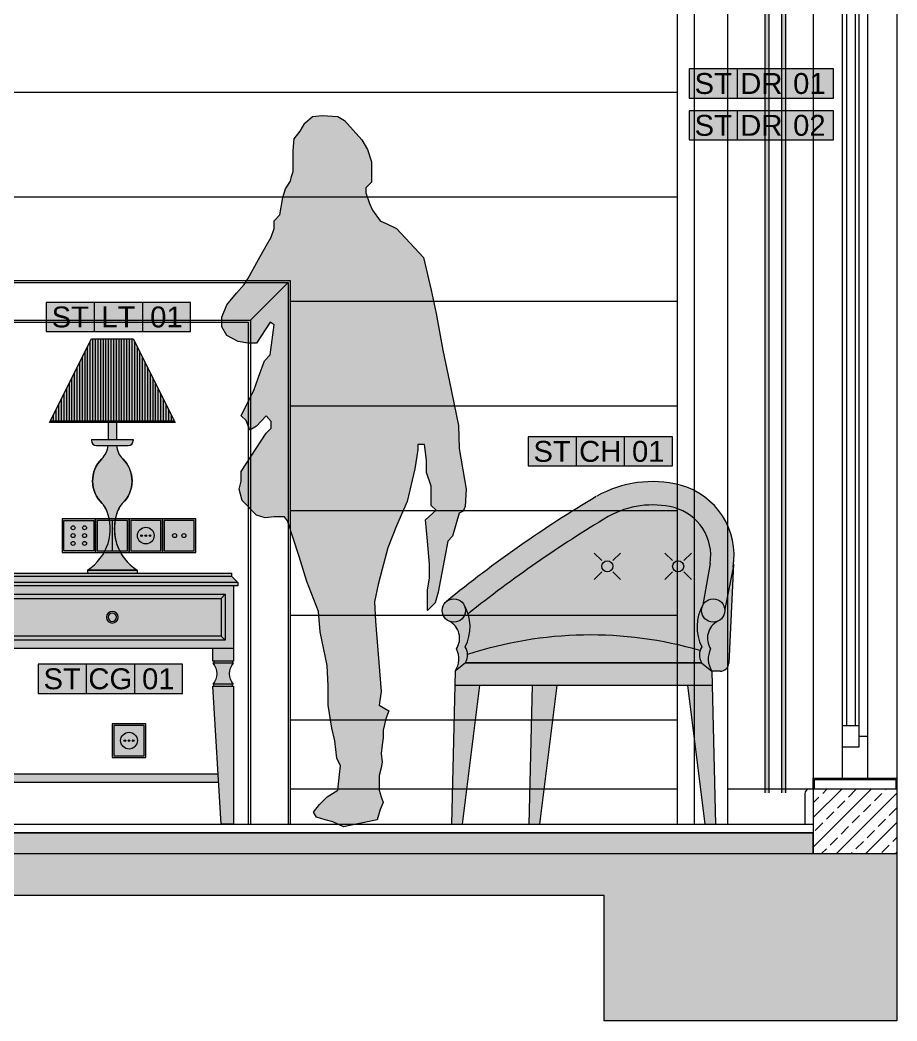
# Model space of a CAD drawing. Header units: millimetres. Extents: x -3207095 to 15275363, y 3702017 to 4798027.
# Drawn here: x 701879 to 702440, y 4470548 to 4471189 of the extents above; entities that cross this region are included whole.
import ezdxf
from ezdxf.enums import TextEntityAlignment as Align

# ---------------------------------------------------------------- set-up
doc = ezdxf.new("R2010")
doc.units = ezdxf.units.MM
doc.linetypes.add('DUZ', pattern=[500, 500])
doc.layers.get('0').update_dxf_attribs({"color": 1, "linetype": 'DUZ'})
for name, color, linetype in [('a_duvar_gazbeton', 3, 'Continuous'), ('a_duvar_kagidi', 33, 'Continuous'), ('a_duvar_tarama', 253, 'Continuous'), ('a_gorunus', 233, 'Continuous'), ('a_kolon', 4, 'Continuous'), ('a_kolon_tarama', 252, 'Continuous'), ('a_mobilya', 1, 'Continuous'), ('a_mobilya_tarama', 253, 'Continuous'), ('a_olcu', 30, 'Continuous'), ('a_pencere', 5, 'Continuous'), ('a_yazi', 105, 'Continuous'), ('a_zemin_kaplama', 30, 'Continuous')]:
    doc.layers.add(name, color=color, linetype=linetype)
doc.styles.add('KOD', font='arial.ttf')

# ---------------------------------------------------------------- blocks, each defined once
blk = doc.blocks.new('a_cerceve')
blk.add_line((4625, 0), (4745, 0))
for points in [[(0, 0), (0, 2679.999999999999), (4745, 2679.999999999999), (4745, 0)], [(80, 0), (80, 2599.999999999999), (4665, 2599.999999999999), (4665, 0)], [(120, 0), (120, 2559.999999999999), (4625, 2559.999999999999), (4625, 4.547473508864641e-13)]]:
    blk.add_lwpolyline(points)
blk = doc.blocks.new('a_komodin2')
at = {"true_color": 0xffffff}
h = blk.add_hatch(color=7, dxfattribs=at)
h.paths.add_polyline_path([(550.0000000000018, 450.0000000000018), (550.0000000000018, 540.0000000000018), (30, 540.0000000000018), (30.00000000000001, 450.0000000000019)], flags=0)
h.paths.add_polyline_path([(304.0000000000009, 495.0000000000018, -1), (276.0000000000009, 495.0000000000018, -1)], flags=0)
h.paths.add_polyline_path([(300.0000000000009, 495.0000000000018, -1), (280.0000000000009, 495.0000000000018, -1)], flags=0)
h.paths.add_polyline_path([(560.0000000000017, 440.0000000000017), (550.0000000000018, 450.0000000000018), (29.99999999999999, 450.0000000000018), (20.00000000000002, 440.0000000000018)], flags=16)
h.paths.add_polyline_path([(580.0000000000018, 420.0000000000019), (580.0000000000017, 570.0000000000018), (9.094947017729282e-13, 570.0000000000018), (0, 420.0000000000018)])
h.paths.add_polyline_path([(20, 440.0000000000018), (20, 550.0000000000017), (560.0000000000018, 550.0000000000018), (560.0000000000018, 440.0000000000018)], flags=16)
h.paths.add_polyline_path([(30, 450.0000000000019), (30, 540.0000000000018), (550.0000000000018, 540.0000000000018), (550.0000000000018, 450.0000000000019)], flags=0)
h.paths.add_polyline_path([(20, 440.0000000000018), (30, 450.0000000000018), (30, 540.0000000000018), (20, 550.0000000000018)], flags=0)
h.paths.add_polyline_path([(20, 550.0000000000018), (30.00000000000007, 540.0000000000018), (550.0000000000017, 540.0000000000018), (560.0000000000018, 550.0000000000018)], flags=0)
h.paths.add_polyline_path([(550.0000000000018, 450.0000000000018), (560.0000000000019, 440.0000000000017), (560.0000000000018, 550.0000000000018), (550.0000000000018, 540.0000000000018)], flags=16)
h.paths.add_polyline_path([(590.0000000000018, 570.0000000000019), (590.0000000000017, 578.0000000000018), (-10, 578.0000000000018), (-9.99999999999909, 570.0000000000018)])
h.paths.add_polyline_path([(590.0000000000018, 578.0000000000018), (576.0000000000001, 592.0000000000036), (3.999999999999075, 592.0000000000017), (-9.99999999999907, 578.0000000000019)])
h.paths.add_polyline_path([(576.0000000000018, 592.0000000000036), (576.0000000000036, 600.0000000000036), (3.999999999998181, 600.0000000000019), (3.999999999999091, 592.0000000000018)])
h.paths.add_polyline_path([(580.0000000000018, 390.0000000000018), (580.0000000000018, 420.0000000000019), (530.0000000000018, 420.0000000000019), (530.0000000000019, 390.0000000000019)])
h.paths.add_polyline_path([(577.0000000000018, 385.0000000000018), (577.0000000000018, 390.0000000000018), (533.0000000000018, 390.0000000000019), (533.0000000000018, 385.0000000000018)])
h.paths.add_polyline_path([(530.0000000000018, 385.0000000000018, -0.4000000000000293), (530.0000000000018, 335.0000000000018), (580.0000000000018, 335.0000000000018, -0.4000000000000293), (580.0000000000028, 385.0000000000018)])
h.paths.add_polyline_path([(533.0000000000018, 335.0000000000018), (533.0000000000018, 330.0000000000018), (577.0000000000018, 330.0000000000018), (577.0000000000018, 335.0000000000018)])
h.paths.add_polyline_path([(530.0000000000018, 330.0000000000018), (550.0000000000018, 1.818989403545858e-12), (580.0000000000019, -5.347430222565027e-27), (580.0000000000018, 330.0000000000018)])
h.paths.add_polyline_path([(0, 420.0000000000018), (0, 390.0000000000018), (50, 390.0000000000018), (50, 420.0000000000019)])
h.paths.add_polyline_path([(47, 390.0000000000018), (3, 390.0000000000019), (3, 385.0000000000018), (47, 385.0000000000019)])
h.paths.add_polyline_path([(0, 385.0000000000018, -0.4000000000000293), (-4.412470389070222e-12, 335.0000000000018), (50, 335.0000000000018, -0.4000000000000293), (50, 385.0000000000018)])
h.paths.add_polyline_path([(47, 330.0000000000018), (47, 335.0000000000018), (3, 335.0000000000018), (3, 330.0000000000018)])
h.paths.add_polyline_path([(0, 330.0000000000018), (0, -5.514537417020017e-26), (30, 1.818989403545747e-12), (50, 330.0000000000018)])
h = blk.add_hatch(color=7, dxfattribs=at)
h.paths.add_polyline_path([(550.0000000000018, 450.0000000000018), (550.0000000000018, 540.0000000000018), (30, 540.0000000000018), (30.00000000000001, 450.0000000000019)])
h.paths.add_polyline_path([(276.0000000000009, 495.0000000000018, -1), (304.0000000000009, 495.0000000000018, -1)], flags=16)
h.paths.add_polyline_path([(280.0000000000009, 495.0000000000018, -1), (300.0000000000009, 495.0000000000018, -1)], flags=0)
blk.add_hatch(color=7, dxfattribs=at).paths.add_polyline_path([(37.27272727272728, 120.0000000000018), (36.06060606060596, 99.99999999999999), (543.9393939393959, 99.99999999999817), (542.7272727272747, 120)])
for p, q in [((576.0000000000036, 600.0000000000036), (3.999999999999091, 600.0000000000018)), ((3.999999999999091, 592.0000000000018), (3.999999999998181, 600.0000000000036)), ((576.0000000000018, 592.0000000000018), (576.0000000000036, 600.0000000000036)), ((-9.99999999999909, 578.0000000000018), (3.999999999999091, 592.0000000000018)), ((-10, 578), (-9.99999999999909, 570.0000000000018)), ((-9.99999999999909, 578.0000000000018), (590.0000000000018, 578.0000000000018)), ((3.999999999999091, 592.0000000000018), (576.0000000000018, 592.0000000000036)), ((590.0000000000018, 578.0000000000018), (576.0000000000018, 592.0000000000018)), ((590.0000000000018, 578), (590.0000000000018, 570.0000000000018)), ((-9.99999999999909, 570.0000000000018), (590.0000000000018, 570.0000000000018)), ((9.094947017729282e-13, 570.0000000000018), (0, 420.0000000000018)), ((580.0000000000018, 570.0000000000018), (580.0000000000018, 420.0000000000018)), ((30, 540.0000000000018), (20, 550.0000000000018)), ((550.0000000000018, 540.0000000000018), (560.0000000000018, 550.0000000000018)), ((30, 450.0000000000018), (20, 440.0000000000018)), ((550.0000000000018, 450.0000000000018), (560.0000000000018, 440.0000000000018)), ((0, 420.0000000000018), (580.0000000000018, 420.0000000000018)), ((0, 385.0000000000018), (50, 385.0000000000018)), ((3, 390.0000000000018), (3, 385.0000000000018)), ((47, 390.0000000000018), (47, 385.0000000000018)), ((580.0000000000018, 385.0000000000018), (530.0000000000018, 385.0000000000018)), ((533.0000000000018, 390.0000000000018), (533.0000000000018, 385.0000000000018)), ((577.0000000000018, 390.0000000000018), (577.0000000000018, 385.0000000000018)), ((0, 335.0000000000018), (50, 335.0000000000018)), ((3, 330.0000000000055), (3, 335.0000000000055)), ((47, 330.0000000000055), (47, 335.0000000000055)), ((580.0000000000018, 335.0000000000018), (530.0000000000018, 335.0000000000018)), ((533.0000000000018, 330.0000000000055), (533.0000000000018, 335.0000000000055)), ((577.0000000000018, 330.0000000000055), (577.0000000000018, 335.0000000000055)), ((0, 330.0000000000018), (0, 1.818989403545856e-12)), ((50, 330.0000000000018), (0, 330.0000000000018)), ((30, 1.818989403545856e-12), (50, 330.0000000000018)), ((550.0000000000018, 1.818989403545856e-12), (530.0000000000018, 330.0000000000018)), ((530.0000000000018, 330.0000000000018), (580.0000000000018, 330.0000000000018)), ((580.0000000000018, 330.0000000000018), (580.0000000000018, 1.818989403545856e-12)), ((37.27272727272702, 120.0000000000018), (542.7272727272757, 120)), ((36.06060606060691, 100), (543.9393939393958, 99.99999999999818)), ((9.094947017729282e-13, 0), (30.00000000000182, 1.818989403545856e-12)), ((550.0000000000018, 1.818989403545856e-12), (580.0000000000018, 0))]:
    blk.add_line(p, q)
for points in [[(20, 440.0000000000018), (560.0000000000018, 440.0000000000018), (560.0000000000018, 550.0000000000018), (20, 550.0000000000018)], [(30, 450.0000000000018), (550.0000000000018, 450.0000000000018), (550.0000000000018, 540.0000000000018), (30, 540.0000000000018)]]:
    blk.add_lwpolyline(points, close=True)
for points in [[(0, 420.0000000000018), (0, 390.0000000000018), (50, 390.0000000000018), (50, 420.0000000000018)], [(580.0000000000018, 420.0000000000018), (580.0000000000018, 390.0000000000018), (530.0000000000018, 390.0000000000018), (530.0000000000018, 420.0000000000018)]]:
    blk.add_lwpolyline(points)
for radius in [14, 10]:
    blk.add_circle((290.0000000000009, 495.0000000000018), radius)
for centre, start, end in [((-26.25, 360.0000000000036), 316.3971810273251, 43.60281897267487), ((76.25, 360.0000000000036), 136.3971810273251, 223.6028189726749), ((503.7500000000018, 360.0000000000036), 316.3971810273251, 43.60281897267487), ((606.2500000000018, 360.0000000000036), 136.3971810273251, 223.6028189726749)]:
    blk.add_arc(centre, 36.24999999999809, start, end)
blk = doc.blocks.new('a_abajur1')
h = blk.add_hatch(color=255)
h.paths.add_polyline_path([(50.00000000003637, 559.9999999999964), (-49.99999999996361, 560.0000000000001), (-147.9999999999636, 363.9999999999999), (148.0000000000363, 364.0000000000001)])
h.paths.add_polyline_path([(-147.9999999999636, 364), (-149.9999999999636, 360), (150.0000000000363, 360.0000000000001), (148.0000000000363, 364)])
h.paths.add_polyline_path([(10.00000000003638, 360), (-9.99999999996362, 360), (-9.99999999996362, 320), (10.00000000003638, 320)])
h.paths.add_polyline_path([(-49.99999999996361, 320), (-49.99999999995998, 316.9999999999952, 0.4142135623729786), (-37.99999999995998, 305), (38.00000000004002, 305, 0.4142135623730951), (50.00000000004002, 317), (50.00000000003638, 320)])
h.paths.add_polyline_path([(59.10286907512637, 0), (59.10286907512636, 7.725167953492772), (-59.10286907513001, 7.725167953477651), (-59.10286907513001, 0)])
h = blk.add_hatch(color=256)
h.set_gradient(color1=(170, 163, 157), one_color=1, tint=1, name='SPHERICAL')
edge = h.paths.add_edge_path()
edge.add_line((59.10286907510385, 7.725167953492772), (-59.10286907504773, 7.725167953477651))
edge.add_arc((-121.3724852285196, 106.199195644806), 116.5102537361121, 302.3070331649047, 383.0102386055269)
edge.add_arc((-60.15411875801988, 132.1977621198983), 49.99999999974303, 23.01023860552681, 33.26641127025412)
edge.add_arc((-60.1541187587986, 132.1977621193874), 50.00000000067435, 33.2664112702541, 43.52258393470186)
edge.add_arc((27.17944192520725, 220.6332963992799), 74.33292294999815, 180.5580216480484, 226.5944957783923, ccw=False)
edge.add_arc((27.17944192482288, 220.6332963993544), 74.33292294961451, 134.5215475175833, 180.5580216481086, ccw=False)
edge.add_arc((-59.99999999996678, 309.2810297876191), 49.99999999999942, 314.5215475177043, 334.8049175142278)
edge.add_arc((-59.99999999996693, 309.2810297876193), 49.99999999999965, 334.8049175142276, 355.0882875107403)
edge.add_line((-10.18360928408425, 305), (10.18360928415628, 305))
edge.add_arc((60.00000000003622, 309.2810297876532), 49.99999999999983, 184.9117124892986, 225.4784524823047)
edge.add_arc((-27.17944192510955, 220.6332963992223), 74.3329229499823, 4.837374945054762e-11, 45.47845248230482, ccw=False)
edge.add_arc((-27.17944192496307, 220.6332963992223), 74.33292294983582, -46.59449577822659, 4.837374945054762e-11, ccw=False)
edge.add_arc((50.43560021878586, 138.5734830713883), 38.61798554750602, 133.4055042217733, 160.0616732376249)
edge.add_arc((121.3724852285991, 106.1991956448061), 116.5102537361116, 156.989761394521, 180)
edge.add_arc((121.3724852286001, 106.1991956448061), 116.5102537361126, 180, 197.3413641148012)
edge.add_arc((121.3724852285997, 106.199195644806), 116.5102537361122, 197.3413641148013, 237.6929668350813)
at = {"layer": 'a_mobilya_tarama'}
h = blk.add_hatch(dxfattribs=at)
h.set_pattern_fill('LINE', color=256, scale=50, angle=90, style=0)
h.set_pattern_definition([(90, (-30334.93289985716, 1322.436770506682), (-6.25, 3.827021247335479e-16), [])])
h.paths.add_polyline_path([(50.00000000003635, 559.9999999999964), (-49.99999999996363, 560.0000000000001), (-147.9999999999637, 363.9999999999999), (148.0000000000363, 364)])
for p, q in [((-147.9999999999636, 364), (148.0000000000364, 364)), ((-9.99999999996362, 360), (-9.99999999996362, 320)), ((10.00000000003638, 360), (10.00000000003638, 320)), ((-49.99999999996362, 320), (50.00000000003638, 320)), ((-49.99999999996362, 320), (-49.99999999995998, 316.9999999999952)), ((50.00000000003638, 320), (50.00000000004002, 317)), ((-37.99999999995998, 305), (38.00000000004002, 305)), ((-59.10286907513, 7.725167953425625), (-59.10286907513, 0)), ((-59.10286907513364, 7.725167953424261), (59.10286907512636, 7.725167953479286)), ((-59.10286907513, 0), (59.10286907512636, 0)), ((59.10286907512636, 7.725167953477467), (59.10286907512636, 0))]:
    blk.add_line(p, q)
blk.add_lwpolyline([(150.0000000000364, 360), (-149.9999999999636, 360), (-49.99999999996362, 560), (50.00000000003638, 559.9999999999964), (150.0000000000364, 360)])
blk.add_lwpolyline([(59.10286907510385, 7.725167953492772), (-59.10286907504774, 7.725167953477651, 0.3674489153047817), (-14.13236795186582, 151.7425428224429, 0.04478089291378531), (-18.34766508170247, 159.6243993724713, 0.04478089291256307), (-23.89896925508256, 166.6297840543629, -0.2036180408128811), (-47.14995565554071, 219.9093560885779, -0.2036180408137054), (-24.94112747582037, 273.6316895786392, 0.08873469781123534), (-14.7568203792887, 287.9959482089405, 0.0887346978111884), (-10.18360928408425, 305), (10.18360928415628, 305, 0.1788778523913778), (24.94112747589516, 273.6316895786675, -0.2010835148480165), (47.15348102487275, 220.6332963992852, -0.2061550811380983), (23.89896925537131, 166.6297840545709, 0.1168368065952106), (14.13236795190774, 151.7425428223532, 0.100739832702678), (4.86223149248751, 106.199195644806, 0.07581071109452893), (10.15810442322541, 71.47167445871442, 0.1779092650266336), (59.10286907510385, 7.725167953492772, 1.93659136221461)], format="xyb")
for centre, radius, start, end in [((-37.99999999995998, 317), 12, 180.0000000000261, 270), ((38.00000000004002, 317), 12, 270, 0), ((-59.99999999996726, 309.2810297876194), 50, 314.5215475177045, 355.0882875107508), ((60.00000000003638, 309.2810297876533), 50, 184.9117124892881, 225.4784524823046), ((27.17944192520736, 220.63329639928), 74.33292294999825, 134.5215475177045, 226.5944957783923), ((-27.17944192510913, 220.6332963992852), 74.33292294998188, 313.4055042218218, 45.47845248230464), ((-121.3724852285195, 106.199195644806), 116.510253736112, 302.3070331649047, 23.01023860552686), ((-60.15411875825157, 132.197762119783), 50, 23.01023860552686, 43.52258393491108), ((121.3724852285995, 106.199195644806), 116.510253736112, 156.9897613945211, 237.6929668350814), ((60.15411875833161, 132.197762119783), 50, 136.4774160652986, 156.9897613945211)]:
    blk.add_arc(centre, radius, start, end)
blk = doc.blocks.new('a_perde_kesit')
for points in [[(-14.71884820013656, -2780.000000000073), (-14.7188482000638, -34.50000000004366), (-23.78115179984889, -34.50000000004366), (-23.78115179992164, -2780.000000000073)], [(25.28115179979068, -2780.000000000073), (25.28115179986344, -34.50000000004366), (16.21884820007836, -34.50000000004366), (16.2188482000056, -2780.000000000073)]]:
    blk.add_lwpolyline(points)
at = {"color": 255}
for points in [[(-23.78115179992164, -2780.000000000073), (-14.7188482000638, -2780.000000000073), (-23.78115179984889, -34.50000000004366), (-14.7188482000638, -34.50000000004366)], [(16.2188482000056, -2780.000000000073), (25.28115179986344, -2780.000000000073), (16.21884820007836, -34.50000000004366), (25.28115179986344, -34.50000000004366)]]:
    blk.add_solid(points, dxfattribs=at)
blk = doc.blocks.new('a_koltuk2')
h = blk.add_hatch(color=255)
h.paths.add_polyline_path([(546.086355527088, 811.1234376290249, 0.191853336777153), (346.8807803183372, 783.9105763064517, 0.03625143077564212), (-11.74974681981621, 532.8072893276658, -0.4700352895743529), (30.4029356080755, 524.3927004878551, -0.05687523722246807), (39.88959762686864, 502.9283451000647, -0.03407716052741012), (374.9121166103214, 735.626546105138, -0.1904125784668166), (532.0738329810338, 757.0800481011374, -0.3823807143999543), (618.1620344187941, 623.5238918404857), (601.0491750365727, 524.3927004881643, -0.7305193008326275), (653.3148881759589, 514.5564307456534), (673.1929882010991, 614.1171016421004, 0.01553408486850744), (674.6065386223054, 624.8900005798014), (675.4699262887007, 642.2472359246285, 0.3390390539846399)])
h.paths.add_polyline_path([(-11.74974681923413, 532.8072893281369, 7.292870834053034e-06), (-11.81813605567731, 532.7516081950562, 0.2251658222531461), (-22.07346292820512, 511.1333507757809, 1), (33.75321039237679, 511.1333507757809, 0.6313268641246537)])
h = blk.add_hatch(color=255)
h.paths.add_polyline_path([(618.1620344187832, 623.5238918404284, 0.3823807144003353), (532.0738329809355, 757.0800481011643, 0.1904125784666709), (374.9121166103418, 735.6265461051489, 0.03407716052741194), (39.8895976268676, 502.9283451000647, -0.1982758159332381), (32.87489540136768, 424.2697695747329, -0.1448244936652058), (38.80409976284428, 405.7254076586204, -0.15102576109293), (594.1972332452528, 415.1972790905083, -0.07380054347136157), (598.5772152431215, 424.2697695747451, -0.2580612052562949), (601.0491750365618, 524.3927004880989)])
h.paths.add_polyline_path([(359.4048887353201, 616.7569435813657, -1), (385.8806023795842, 616.7569435813657, -1)], flags=16)
h.paths.add_polyline_path([(528.554742446453, 616.7569435813657, -1), (555.030456090717, 616.7569435813657, -1)], flags=16)
h.paths.add_polyline_path([(38.80409976284427, 405.7254076586202, 0.1448244936652074), (32.87489540136769, 424.2697695747329, 0.2580612052556005), (30.40293560807509, 524.3927004878544, -0.1243817882039089), (33.75321039237679, 511.1333507757809, -0.5362328584891585), (-4.979982134506468, 485.4023367550138, -0.4437433960239495), (12.0623731455931, 419.5693929006511, -0.2622441448503814), (9.040214278616496, 365.9788281365738), (34.00319926172964, 386.0716644077329), (597.4489113827512, 386.0716644077329), (622.4118963648215, 365.9788281382263, -0.2622441448407284), (619.3897374988961, 419.5693929006385, -0.443743396024039), (636.4320927789861, 485.4023367550133, -0.5362328584891428), (597.6989002521041, 511.1333507757809, -0.1243817882006013), (601.049175036233, 524.3927004875344, 0.2580612052546102), (598.5772152431215, 424.2697695747449, 0.07380054347135818), (594.197233245253, 415.1972790905086, 0.1510257610929301)])
h.paths.add_polyline_path([(622.4118963648193, 365.9788281382281), (597.4489113827512, 386.071664407733), (34.00319926172967, 386.0716644077328), (9.040214279641079, 365.9788281373986), (8.196960723855915, 331.8410368613713), (623.2551499206248, 331.8410368613713)])
h.paths.add_polyline_path([(67.49506355654034, 331.8410368613713), (8.196960723855913, 331.8410368613713), (-4.385206653764793e-14, 0), (26.07892188358892, 0)])
h.paths.add_polyline_path([(252.289839435409, 331.8410368613713), (192.9917366027258, 331.8410368613713), (184.794775878876, 0), (210.8736977624612, 0)])
h.paths.add_polyline_path([(623.2551499206248, 331.8410368613713), (563.957047087944, 331.8410368613713), (605.3731887608918, 0), (631.4521106444809, 0)])
h.paths.add_polyline_path([(597.6989002521041, 511.1333507757809, 1), (653.525573572686, 511.1333507757809, 1)])
h = blk.add_hatch(color=255)
h.paths.add_polyline_path([(385.8806023795842, 616.7569435813657, 1), (359.4048887353201, 616.7569435813657, 1)])
h.paths.add_polyline_path([(555.030456090717, 616.7569435813657, 1), (528.554742446453, 616.7569435813657, 1)])
blk.add_hatch(color=255).paths.add_polyline_path([(674.2393320474112, 621.5359798426871, -0.010710390617558), (673.1929917470443, 614.1171234025669), (653.3152254390225, 514.5537002029978, -0.03072048958788439), (653.525573572686, 511.1333507757809, -0.3018859666671517), (636.4320927789886, 485.4023367550144, 0.4437433960240489), (619.3897374988956, 419.5693929006393, 0.262244144843187), (622.4118963650944, 365.9788281378023), (642.6978355060237, 365.9788281375913, 0.3997301942743452), (662.6731384289087, 384.9852119404622)])
at = {"ltscale": 0.5}
for p, q in [((359.2093575576364, 630.1903315811824), (341.0697449018735, 648.3299442369453)), ((386.0761335572679, 630.1903315811824), (404.2157462130308, 648.3299442369453)), ((528.3592112687693, 630.1903315811824), (510.2195986130064, 648.3299442369453)), ((555.2259872684008, 630.1903315811824), (573.3655999241637, 648.3299442369453)), ((618.1620344187832, 623.5238918404284), (601.0491750365618, 524.3927004880989)), ((359.2093575576364, 603.3235555815518), (341.0697449018735, 585.1839429257889)), ((386.0761335572679, 603.3235555815518), (404.2157462130308, 585.1839429257889)), ((528.3592112687693, 603.3235555815518), (510.2195986130064, 585.1839429257889)), ((555.2259872684008, 603.3235555815518), (573.3655999241637, 585.1839429257889)), ((673.1750163534089, 614.0270885517648), (653.3152254390225, 514.5537002029978)), ((674.2393320474112, 621.5359798426871), (662.6731384289087, 384.9852119404622)), ((33.13295028552966, 505.281655657398), (33.1329502855333, 505.2816556573998)), ((34.00319926172961, 386.0716644077329), (9.040214279641077, 365.9788281373985)), ((597.4489113827512, 386.0716644077329), (34.00319926172961, 386.0716644077329)), ((34.00319926172961, 386.0716644077329), (597.4489113827512, 386.0716644077329)), ((597.4489113827512, 386.0716644077329), (622.4118963648216, 365.9788281382262)), ((9.040214279641077, 365.9788281373985), (0, 1.818989403545856e-12)), ((642.6978355060237, 365.9788281375913), (622.4118963650944, 365.9788281378023)), ((622.4118963648398, 365.9788281373985), (631.4521106444809, 1.818989403545856e-12)), ((623.2551499206274, 331.8410368613713), (8.196960723853408, 331.8410368613713)), ((67.49506355654012, 331.8410368613695), (26.07892188358892, 0)), ((192.9917366027257, 331.8410368613713), (184.794775878876, 0)), ((252.2898394354088, 331.8410368613695), (210.8736977624612, 0)), ((563.9570470879444, 331.8410368613695), (605.3731887608919, 0)), ((0, 0), (26.07892188358892, 0)), ((184.794775878876, 0), (210.8736977624612, 0)), ((605.3731887608919, 0), (631.4521106444772, 0))]:
    blk.add_line(p, q, dxfattribs=at)
for centre, radius in [((372.6427455574521, 616.7569435813657), 13.23785682213202), ((541.792599268585, 616.7569435813657), 13.23785682213202), ((5.839873732085834, 511.1333507757809), 27.91333666029095), ((625.612236912395, 511.1333507757809), 27.91333666029095)]:
    blk.add_circle(centre, radius, dxfattribs=at)
for centre, radius, start, end in [((480.638848787381, 547.4910251200054), 271.6347272786934, 76.2116068701538, 119.3347297948007), ((500.5664218533529, 642.2472359246276), 174.9035044353478, 350.9534125392178, 74.65697276411908), ((1896.968261360875, -1811.607212973082), 3023.157917369075, 120.8600732283242, 129.1526197858546), ((480.638848787381, 547.4910251200054), 215.8080539581107, 76.2116068701538, 119.3347297948007), ((500.5664218533529, 642.2472359246276), 119.076831114765, 350.9534125392178, 74.65697276411908), ((1912.560382986725, -1835.691424623086), 2996.00372123939, 120.8794256499117, 128.6863145650691), ((-58.89695717575887, 472.0959724887798), 103.4863208864507, 332.4740698537242, 30.35453483500277), ((690.3490678202543, 472.0959724887798), 103.4863208864507, 149.645465164247, 207.5259301462758), ((-26.24510540242409, 444.7750031705364), 45.85614137478364, 326.6558253197878, 62.37157986893459), ((657.6972160469049, 444.7750031705364), 45.85614137478364, 117.6284201315314, 213.3441746799235), ((331.8222737721771, -487.9371971698529), 940.4746150580436, 73.80057690718382, 108.1535187373602), ((-37.02368162973653, 395.4570293161378), 54.68863548342036, 327.3831325953219, 26.16148709981371), ((4.499132555607503, 404.9771074674209), 34.31312763747629, 328.2874514731208, 34.21175771441113), ((626.9529780888734, 404.9771074674209), 34.31312763747629, 145.7882422849235, 211.7125485268792), ((668.4757922742319, 395.4570293161378), 54.68863548342036, 153.8385128997202, 212.6168674046782), ((642.6978355062311, 385.9788281375913), 20, 269.9999999993747, 357.1523270226073)]:
    blk.add_arc(centre, radius, start, end, dxfattribs=at)
blk = doc.blocks.new('a_insan2')
blk.add_hatch(color=255).paths.add_polyline_path([(0.2213794453891751, 1.226830684296828), (0.2098468170543125, 1.282178810827646), (0.1913985299379419, 1.360582398477618), (0.1268262598496223, 1.429768372936905), (0.1037675335464893, 1.441294470904722), (0.08762446602395368, 1.448219925236117), (0.06917617890849226, 1.473583871132632), (0.06226052012789309, 1.489723673471191), (0.05303964175345754, 1.515090884551228), (0.05303964175345754, 1.526620247702567), (0.06687095931465592, 1.540454830447743), (0.06687095931465592, 1.570439011081817), (0.06687095931465592, 1.588884033013983), (0.05765008094112997, 1.618868213648284), (0.04381223301243096, 1.641926939951192), (0.02305872630313388, 1.664985666254097), (0.002298689226336592, 1.688047657740526), (-0.0138378479286985, 1.697271801298484), (-0.0507409525271212, 1.699580286075616), (-0.07379967883025548, 1.697271801298484), (-0.0922479659457165, 1.6811319989597), (-0.1037805942805779, 1.662680446660489), (-0.1176119118417773, 1.644235424728322), (-0.1199171314356136, 1.616559728871152), (-0.1199171314356136, 1.60502710053629), (-0.1199171314356136, 1.565828571894826), (-0.1245275706232859, 1.554295943559737), (-0.1268393205837128, 1.542763315224875), (-0.1383654185510751, 1.524318293292708), (-0.1452876076991743, 1.503558256216138), (-0.1522032664797734, 1.462054507981065), (-0.1660411144084719, 1.448219925236117), (-0.1660411144084719, 1.429768372936906), (-0.1729567731890712, 1.409011601044084), (-0.1844894015248381, 1.388258094334808), (-0.2029376886403005, 1.355971959290405), (-0.2283016345363651, 1.309851241501064), (-0.2375290432783, 1.296016658756117), (-0.2559773303937601, 1.275259886863298), (-0.2790425870634861, 1.247587456189649), (-0.2905686850317579, 1.21760654073887), (-0.2905686850317579, 1.194551079619714), (-0.2790425870634862, 1.173791042543144), (-0.251366891206999, 1.159959724981718), (-0.2283016345363651, 1.155342755427455), (-0.2075481278270673, 1.155342755427455), (-0.1752685231504073, 1.206080442771054), (-0.1660411144084719, 1.199158253623182), (-0.1752685231504075, 1.127670324753808), (-0.1890998407116059, 1.113835742008859), (-0.2029376886403065, 1.074633948183868), (-0.2144703169751664, 1.042347813139486), (-0.2306133844977012, 1.010061678095326), (-0.2444447020588996, 0.9823892474216792), (-0.2329120737240374, 0.9708566190865895), (-0.2236911953496019, 0.9478044231509556), (-0.207548127827067, 0.9570253015251639), (-0.1844894015248428, 0.9823892474216791), (-0.1729567731890711, 0.9685513994932081), (-0.1729567731890711, 0.9524148623381734), (-0.1844894015248431, 0.9408822340030838), (-0.2444447020588996, 0.8486342680573671), (-0.2444447020588995, 0.8255820721215057), (-0.2490616716131625, 0.8071272546387717), (-0.2421394824650634, 0.7794515587816022), (-0.2075481278270672, 0.7448667345108789), (-0.1867946211177697, 0.7379445453630069), (-0.1660411144084723, 0.7402562953236612), (-0.1406771685124114, 0.7402562953236611), (-0.133754979364312, 0.7310354169494531), (-0.1060792835069159, 0.645696579417293), (-0.08763752675895382, 0.5857478092500514), (-0.05996183090155682, 0.5142533500136323), (-0.05535139171388438, 0.4658241474471652), (-0.03920832419225917, 0.3851218705708561), (-0.03689657423183234, 0.3366926680043889), (-0.03689657423183235, 0.2905752153985759), (-0.02767569585739695, 0.2352238236842369), (-0.02076003707679774, 0.2052494386007311), (-0.01614959788912529, 0.1637293644478177), (-0.00692871951468987, 0.1452876076991743), (-0.009220878374435441, 0.1245341009898765), (-0.01383784792869846, 0.08762446602418093), (-0.03920832419225916, 0.07149445923641909), (-0.05765008094112992, 0.05303964175345752), (-0.07148792886891898, 0.03459788500504148), (-0.06457227008831978, 0.02306525666995185), (-0.04381876337902211, 0.01614306752207994), (-0.0253704762635607, 0.01153262833486224), (0, 0), (0.08070880724335439, 0.01614306752207995), (0.08762446602395357, 0.04150701341859533), (0.09454665517205285, 0.05766314167499331), (0.08992968561778984, 0.07149445923641884), (0.08532577679761744, 0.08762446602418095), (0.08532577679761744, 0.103780594280579), (0.08532577679761744, 0.1222223510292224), (0.08992968561778979, 0.1406641077778658), (0.09223490521162603, 0.1545084860736097), (0.08992968561778979, 0.1752619927829073), (0.09223490521162599, 0.1960154994922043), (0.09454665517205287, 0.212158567014285), (0.09454665517205285, 0.2306133844972464), (0.101462313952652, 0.2582760196200979), (0.1083845031007513, 0.276730837102832), (0.08532577679761742, 0.2905752153985759), (0.0899296856177898, 0.3228613504429632), (0.07609836805659138, 0.4912011540779987), (0.0737866180961646, 0.5373186066835843), (0.08301402683719052, 0.5788256201021793), (0.09223490521162618, 0.6157221943337851), (0.106079283506915, 0.6664631468609058), (0.1268262598496221, 0.7194897278802728), (0.1521967361131829, 0.777152869555266), (0.1706450232286443, 0.8555564572052391), (0.1752554624163164, 0.8855308422887435), (0.1775672123767436, 0.9016739098110521), (0.1775672123767436, 0.9132065381459143), (0.1937037495317781, 0.9132065381459142), (0.1983207190860412, 0.8763099639145369), (0.1983207190860412, 0.8463355788308035), (0.2098468170543129, 0.8140494437866438), (0.2098468170543129, 0.76791893044674), (0.2213794453891751, 0.7563993628459685), (0.196015499492205, 0.7333341061757892), (0.2006259386798773, 0.6826062143829872), (0.2052429082341405, 0.6272548226686464), (0.2052429082341405, 0.5949686876244868), (0.2006259386798774, 0.5649943025407538), (0.2006259386798774, 0.5165650999742867), (0.2190742257953389, 0.5350068567229301), (0.2259898845759382, 0.5603838633537638), (0.2490551412456625, 0.682606214382986), (0.2605812392139342, 0.6941257819837573), (0.2767243067364688, 0.7494771736980964), (0.2859517154774949, 0.7540876128850867), (0.2905621546642579, 0.7656202412201764), (0.2928673742580941, 0.8071272546387717), (0.2767243067364689, 0.9039856597717056), (0.2744190871426326, 0.9593239907517273), (0.253665580433335, 1.063104585032532), (0.2375225129108006, 1.139199687905373)])
blk.add_lwpolyline([(-0.05074095252712141, 1.699580286075616), (-0.01383784792869847, 1.697271801298484), (0.002298689226336137, 1.688047657740526), (0.02305872630313388, 1.664985666254097), (0.04381223301243153, 1.64192693995119), (0.05765008094113, 1.618868213648284), (0.06687095931465592, 1.588884033013983), (0.06687095931465592, 1.570439011081817), (0.06687095931465592, 1.540454830447743), (0.05303964175345754, 1.526620247702567), (0.05303964175345754, 1.515090884551228), (0.06226052012789296, 1.48972367347119), (0.06917617890849215, 1.473583871132632), (0.08762446602395357, 1.448219925236117), (0.1037675335464883, 1.441294470904722), (0.1268262598496221, 1.429768372936906), (0.1913985299379419, 1.360582398477618), (0.2098468170543129, 1.282178810827645), (0.2213794453891751, 1.226830684296829), (0.2375225129108003, 1.139199687905375), (0.253665580433335, 1.063104585032534), (0.2744190871426326, 0.9593239907517273), (0.2767243067364689, 0.9039856597717062), (0.2928673742580941, 0.8071272546387718), (0.2905621546642578, 0.7656202412201765), (0.2859517154774949, 0.7540876128850869), (0.2767243067364689, 0.7494771736980965), (0.2605812392139342, 0.6941257819837574), (0.2490551412456625, 0.6826062143829859), (0.225989884575938, 0.5603838633537634), (0.2190742257953389, 0.53500685672293), (0.2006259386798774, 0.5165650999742866), (0.2006259386798774, 0.5649943025407538), (0.2052429082341405, 0.5949686876244868), (0.2052429082341405, 0.6272548226686467), (0.2006259386798774, 0.6826062143829859), (0.196015499492205, 0.7333341061757892), (0.2213794453891751, 0.7563993628459684), (0.2098468170543129, 0.76791893044674), (0.2098468170543129, 0.8140494437866437), (0.1983207190860412, 0.8463355788308036), (0.1983207190860412, 0.8763099639145366), (0.1937037495317782, 0.9132065381459142), (0.1775672123767436, 0.9132065381459142), (0.1775672123767436, 0.901673909811052), (0.1752554624163167, 0.8855308422887447), (0.1706450232286443, 0.855556457205239), (0.1521967361131829, 0.7771528695552661), (0.1268262598496221, 0.7194897278802728), (0.1060792835069151, 0.6664631468609059), (0.09223490521162603, 0.6157221943337845), (0.08301402683719061, 0.5788256201021795), (0.0737866180961646, 0.5373186066835842), (0.07609836805659143, 0.4912011540779986), (0.0899296856177898, 0.3228613504429632), (0.08532577679761744, 0.2905752153985759), (0.1083845031007513, 0.2767308371028321), (0.101462313952652, 0.2582760196200979), (0.09454665517205285, 0.2306133844972464), (0.09454665517205285, 0.2121585670142849), (0.09223490521162603, 0.196015499492205), (0.0899296856177898, 0.1752619927829073), (0.09223490521162603, 0.1545084860736097), (0.0899296856177898, 0.1406641077778659), (0.08532577679761744, 0.1222223510292224), (0.08532577679761744, 0.103780594280579), (0.08532577679761744, 0.08762446602418095), (0.0899296856177898, 0.07149445923641906), (0.09454665517205285, 0.05766314167499331), (0.08762446602395357, 0.04150701341859531), (0.08070880724335439, 0.01614306752207995), (0, 0), (-0.0253704762635607, 0.01153262833486224), (-0.04381876337902213, 0.01614306752207995), (-0.06457227008831978, 0.02306525666995185), (-0.07148792886891897, 0.03459788500504146), (-0.05765008094113, 0.05303964175345754), (-0.03920832419225917, 0.07149445923641906), (-0.01383784792869847, 0.08762446602418095), (-0.009220878374435415, 0.1245341009898766), (-0.006928719514689874, 0.1452876076991743), (-0.01614959788912529, 0.1637293644478177), (-0.02076003707679774, 0.2052494386007311), (-0.02767569585739693, 0.2352238236842368), (-0.03689657423183235, 0.2905752153985759), (-0.03689657423183235, 0.3366926680043889), (-0.03920832419225917, 0.3851218705708561), (-0.05535139171388437, 0.4658241474471652), (-0.05996183090155682, 0.5142533500136324), (-0.08763752675895375, 0.5857478092500514), (-0.1060792835069151, 0.6456965794172902), (-0.133754979364312, 0.7310354169494531), (-0.1406771685124113, 0.7402562953236611), (-0.1660411144084719, 0.7402562953236611), (-0.1867946211177696, 0.7379445453630069), (-0.2075481278270672, 0.7448667345108788), (-0.2421394824650633, 0.7794515587816022), (-0.2490616716131626, 0.8071272546387718), (-0.2444447020588996, 0.8255820721215059), (-0.2444447020588996, 0.8486342680573671), (-0.1844894015248428, 0.9408822340030838), (-0.1729567731890711, 0.9524148623381734), (-0.1729567731890711, 0.968551399493208), (-0.1844894015248428, 0.9823892474216791), (-0.2075481278270672, 0.9570253015251637), (-0.2236911953496019, 0.9478044231509557), (-0.2329120737240373, 0.9708566190865895), (-0.2444447020588996, 0.9823892474216791), (-0.2306133844977012, 1.010061678095326), (-0.2144703169751665, 1.042347813139486), (-0.2029376886403043, 1.074633948183873), (-0.1890998407116058, 1.11383574200886), (-0.1752685231504074, 1.127670324753808), (-0.1660411144084719, 1.199158253623182), (-0.1752685231504074, 1.206080442771054), (-0.2075481278270672, 1.155342755427455), (-0.2283016345363649, 1.155342755427455), (-0.2513668912069988, 1.159959724981718), (-0.2790425870634863, 1.173791042543144), (-0.2905686850317579, 1.194551079619714), (-0.2905686850317579, 1.217606540738871), (-0.2790425870634863, 1.247587456189649), (-0.2559773303937618, 1.275259886863296), (-0.2375290432783004, 1.296016658756116), (-0.2283016345363649, 1.309851241501065), (-0.2029376886403043, 1.3559719592904), (-0.1844894015248428, 1.388258094334788), (-0.1729567731890711, 1.409011601044085), (-0.1660411144084719, 1.429768372936906), (-0.1660411144084719, 1.448219925236117), (-0.1522032664797734, 1.462054507981065), (-0.1452876076991743, 1.503558256216138), (-0.138365418551075, 1.524318293292708), (-0.1268393205837128, 1.542763315224875), (-0.124527570623286, 1.554295943559737), (-0.1199171314356136, 1.565828571894826), (-0.1199171314356136, 1.60502710053629), (-0.1199171314356136, 1.616559728871152), (-0.1176119118417773, 1.644235424728322), (-0.103780594280579, 1.662680446660488), (-0.09224796594571671, 1.6811319989597), (-0.07379967883025529, 1.697271801298484), (-0.05074095252712141, 1.699580286075616)])
blk = doc.blocks.new('anahtar')
at = {"true_color": 0xffffff}
blk.add_hatch(color=7, dxfattribs=at).paths.add_polyline_path([(151900.2369947299, 3409.772384801075), (151827.556154984, 3409.772384801075), (151827.556154984, 3329.772384801075), (151888.2438952821, 3329.772384801075, 0.009697327367275332), (151890.3464423746, 3333.772384801075), (151831.556154984, 3333.772384801075), (151831.556154984, 3405.772384801075), (151900.9990318485, 3405.772384801075, 0.008737968139953534)])
h = blk.add_hatch(color=7, dxfattribs=at)
h.paths.add_polyline_path([(151907.556154984, 3409.772384801075), (151827.556154984, 3409.772384801075), (151827.556154984, 3329.772384801075), (151907.556154984, 3329.772384801075)])
h.paths.add_polyline_path([(151903.556154984, 3333.772384801075), (151831.556154984, 3333.772384801075), (151831.556154984, 3405.772384801075), (151903.556154984, 3405.772384801075)], flags=16)
h = blk.add_hatch(color=7, dxfattribs=at)
h.paths.add_polyline_path([(151903.556154984, 3405.772384801075), (151867.556154984, 3405.772384801075), (151867.556154984, 3333.772384801075), (151903.556154984, 3333.772384801075)])
h.paths.add_polyline_path([(151867.556154984, 3405.772384801075), (151831.556154984, 3405.772384801075), (151831.556154984, 3333.772384801075), (151867.556154984, 3333.772384801075)])
at = {"layer": 'a_mobilya'}
blk.add_line((151867.556154984, 3405.772384801075), (151867.556154984, 3333.772384801075), dxfattribs=at)
for points in [[(151827.556154984, 3329.772384801075), (151907.556154984, 3329.772384801075), (151907.556154984, 3409.772384801075), (151827.556154984, 3409.772384801075)], [(151831.556154984, 3333.772384801075), (151903.556154984, 3333.772384801075), (151903.556154984, 3405.772384801075), (151831.556154984, 3405.772384801075)]]:
    blk.add_lwpolyline(points, close=True, dxfattribs=at)
blk = doc.blocks.new('a_priz')
at = {"true_color": 0xffffff}
blk.add_hatch(color=7, dxfattribs=at).paths.add_polyline_path([(-40, 0), (40, 0), (40, 80), (-40, 80)])
for points in [[(-40, 0), (40, 0), (40, 80), (-40, 80)], [(-36, 4), (36, 4), (36, 76), (-36, 76)]]:
    blk.add_lwpolyline(points, close=True)
for centre, radius in [((0, 40), 20), ((-10, 40), 2), ((0, 40), 2), ((10, 40), 2)]:
    blk.add_circle(centre, radius)
blk = doc.blocks.new('tel')
at = {"true_color": 0xffffff}
h = blk.add_hatch(color=7, dxfattribs=at)
h.paths.add_polyline_path([(152067.556154984, 3409.772384801075), (151987.556154984, 3409.772384801074), (151987.556154984, 3329.772384801075), (152067.556154984, 3329.772384801075)])
h.paths.add_polyline_path([(152063.556154984, 3405.772384801074), (152063.556154984, 3333.772384801075), (151991.556154984, 3333.772384801075), (151991.556154984, 3405.772384801075)], flags=16)
h.paths.add_polyline_path([(152043.4335716034, 3369.772384801075, -1), (152033.9114601575, 3369.772384801075, -1)], flags=0)
h.paths.add_polyline_path([(152021.2008498106, 3369.772384801075, -1), (152011.6787383647, 3369.772384801075, -1)], flags=0)
h = blk.add_hatch(color=7, dxfattribs=at)
h.paths.add_polyline_path([(152063.556154984, 3405.772384801075), (152027.556154984, 3405.772384801075), (152027.556154984, 3333.772384801075), (152063.556154984, 3333.772384801075)])
h.paths.add_polyline_path([(152027.556154984, 3405.772384801075), (151991.556154984, 3405.772384801075), (151991.556154984, 3333.772384801075), (152027.556154984, 3333.772384801075)])
at = {"layer": 'a_mobilya'}
for points in [[(151987.556154984, 3329.772384801075), (152067.556154984, 3329.772384801075), (152067.556154984, 3409.772384801075), (151987.556154984, 3409.772384801075)], [(151991.556154984, 3333.772384801075), (152063.556154984, 3333.772384801075), (152063.556154984, 3405.772384801075), (151991.556154984, 3405.772384801075)]]:
    blk.add_lwpolyline(points, close=True, dxfattribs=at)
for centre in [(152016.4397940876, 3369.772384801075), (152038.6725158805, 3369.772384801075)]:
    blk.add_circle(centre, 4.761055722949095, dxfattribs=at)
blk = doc.blocks.new('dee')
at = {"layer": 'a_olcu', "true_color": 0xffffff}
h = blk.add_hatch(color=7, dxfattribs=at)
h.paths.add_polyline_path([(151783.5557484736, 3405.772384801075), (151711.5557484736, 3405.772384801075), (151711.5557484736, 3333.772384801075), (151783.5557484736, 3333.772384801075)], flags=0)
h.paths.add_polyline_path([(151756.5082517657, 3351.104971634612, -1), (151766.0303632116, 3351.104971634612, -1)], flags=0)
h.paths.add_polyline_path([(151729.0811337356, 3351.104971634612, -1), (151738.6032451815, 3351.104971634612, -1)], flags=0)
h.paths.add_polyline_path([(151756.5082517657, 3369.772384801075, -1), (151766.0303632116, 3369.772384801075, -1)], flags=0)
h.paths.add_polyline_path([(151729.0811337356, 3369.772384801075, -1), (151738.6032451815, 3369.772384801075, -1)], flags=0)
h.paths.add_polyline_path([(151756.5082517657, 3388.439797967537, -1), (151766.0303632116, 3388.439797967537, -1)], flags=0)
h.paths.add_polyline_path([(151729.0811337356, 3388.439797967537, -1), (151738.6032451815, 3388.439797967537, -1)], flags=0)
h.paths.add_polyline_path([(151787.5557484736, 3409.772384801075), (151707.5557484736, 3409.772384801075), (151707.5557484736, 3329.772384801075), (151787.5557484736, 3329.772384801075)])
h.paths.add_polyline_path([(151783.5557484736, 3405.772384801075), (151783.5557484736, 3333.772384801075), (151711.5557484736, 3333.772384801075), (151711.5557484736, 3405.772384801075)], flags=16)
h = blk.add_hatch(color=7, dxfattribs=at)
h.paths.add_polyline_path([(151756.5082517657, 3388.439797967537, 1), (151766.0303632116, 3388.439797967537, 1)])
h.paths.add_polyline_path([(151729.0811337356, 3388.439797967537, 1), (151738.6032451815, 3388.439797967537, 1)])
h.paths.add_polyline_path([(151738.6032451815, 3369.772384801075, 1), (151729.0811337356, 3369.772384801075, 1)])
h.paths.add_polyline_path([(151766.0303632116, 3369.772384801075, 1), (151756.5082517657, 3369.772384801075, 1)])
h.paths.add_polyline_path([(151766.0303632116, 3351.104971634612, 1), (151756.5082517657, 3351.104971634612, 1)])
h.paths.add_polyline_path([(151729.0811337356, 3351.104971634612, 1), (151738.6032451815, 3351.104971634612, 1)])
at = {"layer": 'a_mobilya'}
for points in [[(151787.5557484736, 3409.772384801075), (151707.5557484736, 3409.772384801075), (151707.5557484736, 3329.772384801075), (151787.5557484736, 3329.772384801075)], [(151711.5557484736, 3405.772384801075), (151783.5557484736, 3405.772384801075), (151783.5557484736, 3333.772384801075), (151711.5557484736, 3333.772384801075)]]:
    blk.add_lwpolyline(points, close=True, dxfattribs=at)
for centre in [(151733.8421894586, 3388.439797967537), (151733.8421894586, 3388.439797967537), (151733.8421894586, 3369.772384801075), (151733.8421894586, 3369.772384801075), (151761.2693074887, 3388.439797967537), (151761.2693074887, 3369.772384801075), (151733.8421894586, 3351.104971634612), (151733.8421894586, 3351.104971634612), (151761.2693074887, 3351.104971634612)]:
    blk.add_circle(centre, 4.761055722949095, dxfattribs=at)

msp = doc.modelspace()

# ---------------------------------------------------------------- hatches: boundary and pattern name
for points in [[(702307.5312882077, 4471138.714607755), (702399.8993579124, 4471138.714607755), (702399.8993579124, 4471157.39121159), (702307.5312882077, 4471157.39121159)], [(702307.5312882077, 4471111.941254217), (702399.8993579124, 4471111.941254217), (702399.8993579124, 4471130.617858054), (702307.5312882077, 4471130.617858054)], [(701896.1956836702, 4470989.325307555), (701988.5637533753, 4470989.325307555), (701988.5637533753, 4471008.001911392), (701896.1956836702, 4471008.001911392)], [(702204.4605999885, 4470903.325320626), (702296.8286696936, 4470903.325320626), (702296.8286696936, 4470922.001924463), (702204.4605999885, 4470922.001924463)], [(701891.0170267273, 4470757.811606606), (701983.3850964324, 4470757.811606606), (701983.3850964324, 4470776.488210442), (701891.0170267273, 4470776.488210442)]]:
    msp.add_hatch(color=255).paths.add_polyline_path(points)
at = {"layer": 'a_duvar_tarama'}
h = msp.add_hatch(dxfattribs=at)
h.set_pattern_fill('ANSI33', color=256, scale=53.54670707534738, style=0)
h.set_pattern_definition([(45, (695840.2307211305, 4473048.441163715), (-9.465809920796953, 9.465809920796953), []), (45, (695849.6965310355, 4473048.441163715), (-9.465809920796953, 9.465809920796953), [6.693338384418425, -3.346669192209212])])
h.paths.add_polyline_path([(702440.4841641563, 4470655.274785841), (702440.4841641563, 4470696.773483824), (702386.9374570809, 4470696.773483824), (702386.9374570809, 4470655.274785841)])
at = {"layer": 'a_kolon_tarama'}
h = msp.add_hatch(color=256, dxfattribs=at)
h.paths.add_polyline_path([(702440.4841641563, 4471545.488790968), (700076.5398949576, 4471545.488790968), (700076.5398949576, 4471518.715437431), (700874.2429822027, 4471518.715437431), (700874.2429822027, 4471438.395376818), (701061.6564569662, 4471438.395376818), (701061.6564569662, 4471518.715437431), (702253.0706893927, 4471518.715437431), (702253.0706893927, 4471438.395376818), (702440.4841641563, 4471438.395376818)])
h.paths.add_polyline_path([(701061.6564569662, 4470548.181371691), (701061.6564569662, 4470628.501432303), (702253.0706893927, 4470628.501432303), (702253.0706893927, 4470548.181371691), (702440.4841641563, 4470548.181371691), (702440.4841641563, 4470655.274785841), (700076.5398949576, 4470655.274785841), (700076.5398949576, 4470628.501432303), (700874.2429822027, 4470628.501432303), (700874.2429822027, 4470548.181371691)])
h = msp.add_hatch(dxfattribs=at)
h.set_pattern_fill('AR-CONC', color=256, scale=1.338667676883684, style=0)
h.set_pattern_definition([(49.99999999999999, (687937.3767789842, 4469767.940241834), (9.60173022363318, -0.8400425475664198), [1.004000757662763, -11.0440083342904]), (355, (687937.3767789842, 4469767.940241834), (-1.857419254322278, 10.06935296190377), [0.8032006061302109, -8.835206667432319]), (100.4513999999999, (687938.1769231444, 4469767.870238347), (7.744318100745259, 9.229304301224879), [0.8532693207142443, -9.385962822363577]), (46.1842, (687937.3767789842, 4469770.617577188), (14.28681095238599, -2.215749543919039), [1.506001136494145, -16.56601250143559]), (96.63559999999998, (687938.5673464425, 4469770.432930645), (12.51202752706702, 13.04020107249175), [1.279904021231398, -14.07894198458368]), (351.1842, (687937.3767789842, 4469770.617577188), (12.51201734763618, 13.04021084509889), [1.204800909195316, -13.25281000114848]), (21, (687938.7154466612, 4469769.948243348), (7.990601767749094, -5.389728950364553), [1.004000757662763, -11.0440083342904]), (326.0000000000001, (687938.7154466612, 4469769.948243348), (3.257183701336464, 9.707349261949698), [0.8032006061302107, -8.835206667432317]), (71.4514, (687939.3813298561, 4469769.499098845), (11.24778874268286, 4.317611507548528), [0.8532693207142465, -9.385962822363602]), (37.49999999999999, (687937.3767789842, 4469767.940241834), (0.1627800526883922, 4.456342419572186), [0, -8.728113253281624, 0, -8.969073435120688, 0, -8.868673359354412]), (7.500000000000003, (687937.3767789842, 4469767.940241834), (3.521626865465465, 5.279862100812763), [0, -5.113710525695673, 0, -8.52731310174907, 0, -3.380135884131303]), (327.5, (687934.391550065, 4469767.940241834), (7.146108404993079, -0.3019347774707168), [0, -3.346669192209212, 0, -10.44160787969274, 0, -13.85521045574614]), (317.5, (687933.0528823882, 4469767.940241834), (7.806924745042672, 1.340073041432859), [0, -4.350669949871975, 0, -6.934298566257485, 0, -9.839207425095081])])
h.paths.add_polyline_path([(701061.6564569662, 4470655.274785841), (702386.9374570809, 4470655.274785841), (702386.9374570809, 4470668.661462609), (701061.6564569662, 4470668.661462609)])

# ---------------------------------------------------------------- linework, layer by layer
at = {"layer": 'a_duvar_gazbeton'}
for p, q in [((702386.9374570809, 4471438.395376818), (702386.9374570809, 4470655.274785841)), ((702440.4841641563, 4471438.395376818), (702440.4841641563, 4470655.274785841)), ((702381.5827863733, 4470693.560681399), (702381.5827863733, 4470674.016133318)), ((702384.7955887979, 4470696.773483824), (702386.9374570809, 4470696.773483824)), ((702386.9374570809, 4470696.773483824), (702440.4841641563, 4470696.773483824))]:
    msp.add_line(p, q, dxfattribs=at)
msp.add_arc((702384.7955887979, 4470693.560681399), 3.212802424520843, 90, 180, dxfattribs=at)
at = {"layer": 'a_duvar_kagidi'}
for p, q in [((701093.7844812116, 4471142.549820228), (702299.9240580834, 4471142.549820228)), ((701093.7844812116, 4471075.616436383), (702299.9240580834, 4471075.616436383)), ((702052.27053786, 4471008.683052538), (702299.9240580834, 4471008.683052538)), ((702052.27053786, 4470941.749668695), (702299.9240580834, 4470941.749668695)), ((702052.27053786, 4470874.81628485), (702299.9240580834, 4470874.81628485)), ((702052.27053786, 4470807.882901005), (702299.9240580834, 4470807.882901005)), ((702052.27053786, 4470740.949517161), (702299.9240580834, 4470740.949517161))]:
    msp.add_line(p, q, dxfattribs=at)
at = {"layer": 'a_gorunus'}
for p, q in [((702052.27053786, 4470696.773483824), (702299.9240580834, 4470696.773483824)), ((702332.0520823288, 4470696.773483824), (702386.9374570809, 4470696.773483824))]:
    msp.add_line(p, q, dxfattribs=at)
at = {"layer": 'a_kolon'}
for p, q in [((700076.5398949576, 4470655.274785841), (702440.4841641563, 4470655.274785841)), ((702440.4841641563, 4470655.274785841), (702440.4841641563, 4470548.181371691)), ((702253.0706893927, 4470628.501432303), (701061.6564569662, 4470628.501432303)), ((702253.0706893927, 4470548.181371691), (702253.0706893927, 4470628.501432303)), ((702440.4841641563, 4470548.181371691), (702253.0706893927, 4470548.181371691))]:
    msp.add_line(p, q, dxfattribs=at)
at = {"layer": 'a_mobilya'}
msp.add_line((702026.8358519992, 4470996.635043446), (702050.9318701832, 4471020.73106163), dxfattribs=at)
for points in [[(701120.5578347491, 4470674.016133318), (701120.5578347491, 4471022.069729308), (702052.27053786, 4471022.069729308), (702052.27053786, 4470674.016133318)], [(701121.8965024261, 4470674.016133318), (701121.8965024261, 4471020.73106163), (702050.9318701832, 4471020.73106163), (702050.9318701832, 4470674.016133318)], [(701145.9925206099, 4470674.016133318), (701145.9925206099, 4470996.635043446), (702026.8358519992, 4470996.635043446), (702026.8358519992, 4470674.016133318)], [(701147.3311882869, 4470674.016133318), (701147.3311882869, 4470995.296375768), (702025.4971843224, 4470995.296375768), (702025.4971843224, 4470674.016133318)]]:
    msp.add_lwpolyline(points, dxfattribs=at)
at = {"layer": 'a_olcu', "ltscale": 5}
msp.add_lwpolyline([(701061.6564569662, 4470655.274785841), (702386.9374570809, 4470655.274785841), (702386.9374570809, 4470668.661462609), (701061.6564569662, 4470668.661462609)], close=True, dxfattribs=at)
at = {"layer": 'a_pencere'}
for p, q in [((702405.6788045573, 4470817.253574744), (702405.6788045573, 4471292.480600037)), ((702421.7428166801, 4470817.253574744), (702421.7428166801, 4471292.480600037)), ((702416.3881459725, 4470723.546837363), (702416.3881459725, 4471272.400584884)), ((702408.3561399111, 4470736.933514131), (702408.3561399111, 4471259.013908116)), ((702413.7108106187, 4471259.013908116), (702413.7108106187, 4470736.933514131)), ((702405.6788045573, 4470703.466822209), (702405.6788045573, 4471178.693847502)), ((702421.7428166801, 4470703.466822209), (702421.7428166801, 4471178.693847502)), ((702416.3881459725, 4470736.933514131), (702416.3881459725, 4471158.613832349)), ((702408.3561399111, 4470736.933514131), (702408.3561399111, 4471145.227155581)), ((702413.7108106187, 4471145.227155581), (702413.7108106187, 4470736.933514131)), ((702416.3881459725, 4470736.933514131), (702405.6788045573, 4470736.933514131)), ((702421.7428166801, 4470730.240175746), (702416.3881459725, 4470730.240175746)), ((702405.6788045573, 4470723.546837363), (702416.3881459725, 4470723.546837363)), ((702405.6788045573, 4470703.466822209), (702421.7428166801, 4470703.466822209))]:
    msp.add_line(p, q, dxfattribs=at)
for points in [[(702386.9374570809, 4470696.773483824), (702386.9374570809, 4470703.466822209), (702440.4841641563, 4470703.466822209), (702440.4841641563, 4470696.773483824)], [(702387.7406576872, 4470696.773483824), (702387.7406576872, 4470702.663621601), (702439.6809635502, 4470702.663621601), (702439.6809635502, 4470696.773483824)]]:
    msp.add_lwpolyline(points, dxfattribs=at)
at = {"layer": 'a_yazi'}
for p, q in [((702338.3206447761, 4471157.39121159), (702338.3206447761, 4471138.714607755)), ((702369.110001344, 4471157.39121159), (702369.110001344, 4471138.714607755)), ((702338.3206447761, 4471130.617858054), (702338.3206447761, 4471111.941254217)), ((702369.110001344, 4471130.617858054), (702369.110001344, 4471111.941254217)), ((701926.9850402386, 4471008.001911392), (701926.9850402386, 4470989.325307555)), ((701957.774396807, 4471008.001911392), (701957.774396807, 4470989.325307555)), ((702235.2499565568, 4470922.001924463), (702235.2499565568, 4470903.325320626)), ((702266.0393131252, 4470922.001924463), (702266.0393131252, 4470903.325320626)), ((701921.8063832957, 4470776.488210442), (701921.8063832957, 4470757.811606606)), ((701952.595739864, 4470776.488210442), (701952.595739864, 4470757.811606606))]:
    msp.add_line(p, q, dxfattribs=at)
for points in [[(702307.5312882077, 4471138.714607755), (702399.8993579124, 4471138.714607755), (702399.8993579124, 4471157.39121159), (702307.5312882077, 4471157.39121159)], [(702307.5312882077, 4471111.941254217), (702399.8993579124, 4471111.941254217), (702399.8993579124, 4471130.617858054), (702307.5312882077, 4471130.617858054)], [(701896.1956836702, 4470989.325307555), (701988.5637533753, 4470989.325307555), (701988.5637533753, 4471008.001911392), (701896.1956836702, 4471008.001911392)], [(702204.4605999885, 4470903.325320626), (702296.8286696936, 4470903.325320626), (702296.8286696936, 4470922.001924463), (702204.4605999885, 4470922.001924463)], [(701891.0170267273, 4470757.811606606), (701983.3850964324, 4470757.811606606), (701983.3850964324, 4470776.488210442), (701891.0170267273, 4470776.488210442)]]:
    msp.add_lwpolyline(points, close=True, dxfattribs=at)
at = {"layer": 'a_zemin_kaplama'}
for p, q in [((701061.6564569662, 4470674.016133318), (702386.9374570809, 4470674.016133318)), ((701061.6564569662, 4470668.661462609), (702386.9374570809, 4470668.661462609))]:
    msp.add_line(p, q, dxfattribs=at)

# ---------------------------------------------------------------- block references
at = {"layer": 'a_mobilya'}
for name, p, xscale, yscale, zscale in [('a_perde_kesit', (702362.8414388972, 4471438.395376818), -0.2677335353767369, 0.2677335353767369, 0.2677335353767369), ('a_cerceve', (701061.6564569662, 4470674.016133318), 0.2677335353767369, 0.2677335353767369, 0.2677335353767369), ('a_insan2', (702086.3950567951, 4470672.472297637), 267.7335353767369, 267.7335353767369, 267.7335353767369), ('a_abajur1', (701938.483785325, 4470834.656254543), 0.2677335353767369, 0.2677335353767369, 0.2677335353767369), ('a_priz', (701959.9023593187, 4470848.042931313), 0.2677335353767369, 0.2677335353767369, 0.2677335353767369), ('a_komodin2', (702016.126510584, 4470674.016133318), -0.2677335353767369, 0.2677335353767369, 0.2677335353767369), ('a_priz', (701949.1930179035, 4470716.853498979), 0.2677335353767369, 0.2677335353767369, 0.2677335353767369)]:
    msp.add_blockref(name, p, dxfattribs=dict(at, xscale=xscale, yscale=yscale, zscale=zscale))
at = {"layer": 'a_olcu', "xscale": 0.2677335353767369, "yscale": 0.2677335353767369, "zscale": 0.2677335353767369}
msp.add_blockref('a_koltuk2', (702155.4229254329, 4470674.016133318), dxfattribs=at)
at = {"layer": 'a_olcu', "color": 2, "xscale": 0.2677335353767369, "yscale": 0.2677335353767369, "zscale": 0.2677335353767369}
for name, p in [('dee', (661289.155408341, 4469956.551198727)), ('anahtar', (661278.4459580895, 4469956.551198727)), ('tel', (661278.4459580895, 4469956.551198727))]:
    msp.add_blockref(name, p, dxfattribs=at)

# ---------------------------------------------------------------- texts
at = {"layer": 'a_yazi', "style": 'KOD'}
for tag, text, p in [('ST', 'ST', (702322.9259664919, 4471148.052909672)), ('DR', 'CG', (702353.7153230598, 4471148.052909672)), ('01', '01', (702384.4435622771, 4471148.052909672)), ('ST', 'ST', (702322.9259664919, 4471121.279556135)), ('DR', 'CG', (702353.7153230598, 4471121.279556135)), ('02', '01', (702384.4435622771, 4471121.279556135)), ('ST', 'ST', (701911.5903619544, 4470998.663609471)), ('01', '01', (701973.1079577396, 4470998.663609471)), ('LT', 'LT', (701942.3797185228, 4470998.663609471)), ('ST', 'ST', (702219.8552782726, 4470912.663622543)), ('CH', 'CG', (702250.644634841, 4470912.663622543)), ('01', '04', (702281.3728740583, 4470912.663622543)), ('ST', 'ST', (701906.4117050115, 4470767.149908524)), ('CG', 'CG', (701937.2010615799, 4470767.149908524)), ('01', '04', (701967.9293007967, 4470767.149908524))]:
    msp.add_attdef(tag, text=text, height=13.38667676883685, dxfattribs=at).set_placement(p, align=Align.MIDDLE)

doc.saveas('drawing.dxf')
